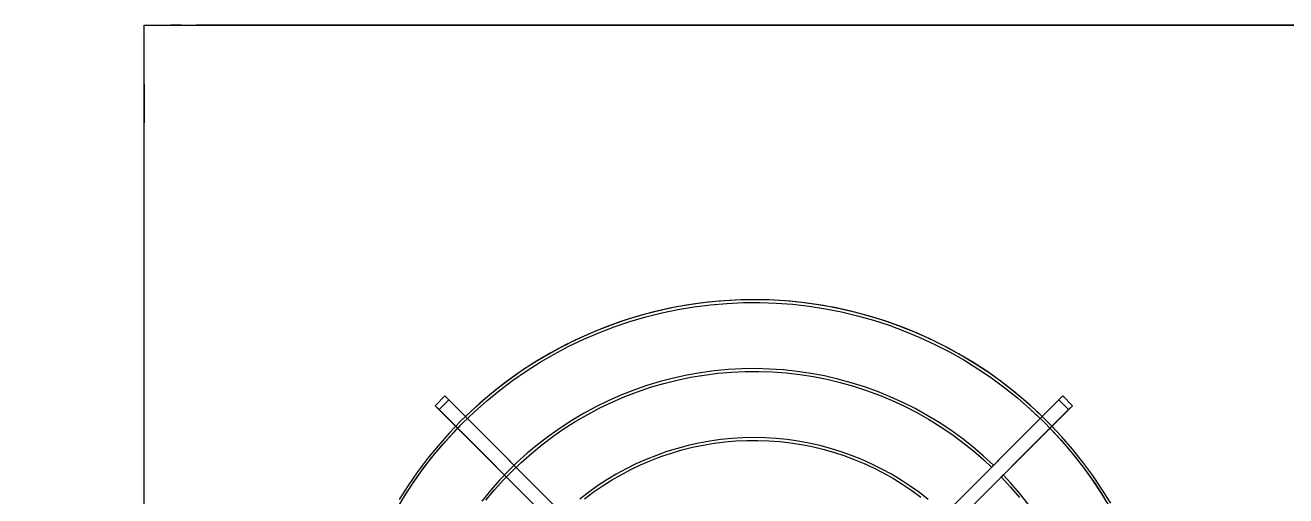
# Model space of a CAD drawing. Header units: millimetres. Extents: x -22227 to 20275, y 15053 to 61060.
# Drawn here: x -6802 to -5887, y 59606 to 59947 of the extents above; entities that cross this region are included whole.
import ezdxf

# ---------------------------------------------------------------- set-up
doc = ezdxf.new("R2010")
doc.units = ezdxf.units.MM
for name, color, linetype, lineweight in [('A-ANNO-DIMS', 7, 'Continuous', 9), ('A-ANNO-DIMS-170', 7, 'Continuous', 9), ('M-EQPM', 7, 'Continuous', 5)]:
    doc.layers.add(name, color=color, linetype=linetype, lineweight=lineweight)
doc.styles.add('Arial_1', font='arial.ttf', dxfattribs={"width": 0.8, "height": 340})
doc.dimstyles.new('AK_DIM_2_0_Arial', dxfattribs={"dimscale": 304.8, "dimtxt": 346.888196, "dimasz": 0.278871, "dimexe": 0.557743, "dimexo": 0.557743, "dimgap": 0.055774, "dimtad": 1, "dimdec": 0, "dimzin": 0, "dimdsep": 46, "dimtxsty": 'Arial_1', "dimblk1": 'OBLIQUE', "dimblk2": 'OBLIQUE', "dimsah": 1, "dimcen": 0.09, "dimadec": 0, "dimazin": 0, "dimtfac": 1, "dimtdec": 4, "dimtix": 1, "dimtmove": 0, "dimatfit": 3, "dimfxl": 1, "dimtvp": 1, "dimtolj": 1, "dimtzin": 0, "dimarcsym": 2})

# ---------------------------------------------------------------- blocks, each defined once
blk = doc.blocks.new('DanNong_VRV - OD-A-1-1235631-MẶT BẰNG HỆ THỐNG GIÓ TƯƠI')
at = {"layer": 'M-EQPM'}
for p, q in [((-885, -311.78), (-885, 688.22)), ((-885, 688.22), (655, 688.22)), ((-885, 688.22), (655, 688.22)), ((-885, -311.78), (-885, 688.22)), ((-876.43, 688.22), (655, 688.22)), ((-858.88, 688.22), (-865.88, 688.22)), ((-858.88, 688.22), (-865.88, 688.22)), ((-858.88, 688.22), (-865.88, 688.22)), ((-858.88, 688.22), (-865.88, 688.22)), ((-857.88, 688.22), (-863.88, 688.22)), ((-857.88, 688.22), (-863.88, 688.22)), ((-846.87, 688.22), (616.87, 688.22)), ((-846.87, 688.22), (585, 688.22)), ((616.87, 688.22), (-846.87, 688.22)), ((616.87, 688.22), (-846.87, 688.22)), ((616.87, 688.22), (-846.87, 688.22)), ((616.87, 688.22), (-846.87, 688.22)), ((616.87, 688.22), (-846.87, 688.22)), ((616.87, 688.22), (-846.87, 688.22)), ((616.87, 688.22), (-846.87, 688.22)), ((616.87, 688.22), (-846.87, 688.22)), ((616.87, 688.22), (-846.87, 688.22)), ((616.87, 688.22), (-846.87, 688.22)), ((-688.5, 688.22), (515.5, 688.22)), ((-885, 645.22), (-885, 617.39)), ((-885, 645.22), (-885, 617.39)), ((-885, 633.52), (-885, 624.52)), ((-885, 633.52), (-885, 624.52)), ((-885, 626.52), (-885, 617.52)), ((-885, 626.52), (-885, 617.52)), ((-885, 616.52), (-885, 622.23)), ((-885, -273.58), (-885, 616.52)), ((-885, 38.44), (-885, 616.52)), ((-673.72, 412.38), (-666.65, 419.45)), ((-666.65, 419.45), (-673.72, 412.38)), ((-673.72, 412.38), (-670.9, 409.55)), ((-481.39, 220.04), (-673.72, 412.38)), ((-663.82, 416.62), (-670.9, 409.55)), ((-663.82, 416.62), (-670.9, 409.55)), ((-666.65, 419.45), (-474.32, 227.11)), ((-663.82, 416.62), (-666.65, 419.45)), ((-474.32, 227.11), (-663.82, 416.62)), ((-410.68, 227.11), (-218.35, 419.45)), ((-221.18, 416.62), (-410.68, 227.11)), ((-211.28, 412.38), (-403.61, 220.04)), ((-218.35, 419.45), (-221.18, 416.62)), ((-221.18, 416.62), (-214.1, 409.55)), ((-221.18, 416.62), (-214.1, 409.55)), ((-218.35, 419.45), (-211.28, 412.38)), ((-218.35, 419.45), (-211.28, 412.38)), ((-214.1, 409.55), (-211.28, 412.38)), ((-670.9, 409.55), (-481.39, 220.04)), ((-403.61, 220.04), (-214.1, 409.55))]:
    blk.add_line(p, q, dxfattribs=at)
at = {"layer": 'M-EQPM', "flags": 128}
for points in [[(-183.5, 341.58), (-189.84, 351.82), (-196.58, 361.79), (-203.72, 371.48), (-211.24, 380.89), (-219.13, 389.98), (-227.38, 398.75), (-235.97, 407.19), (-244.89, 415.27), (-254.13, 422.99), (-263.66, 430.34), (-273.49, 437.29), (-283.58, 443.85), (-293.93, 450), (-304.52, 455.74), (-315.33, 461.04), (-326.34, 465.91), (-337.54, 470.33), (-348.9, 474.3), (-360.42, 477.81), (-372.06, 480.87), (-383.82, 483.45), (-395.68, 485.56), (-407.6, 487.19), (-419.59, 488.35), (-431.61, 489.03), (-443.65, 489.22), (-455.68, 488.93), (-467.7, 488.17), (-479.67, 486.92), (-491.59, 485.19), (-503.42, 482.99), (-515.16, 480.32), (-526.78, 477.18), (-538.27, 473.58), (-549.61, 469.52), (-560.77, 465.01), (-571.74, 460.06), (-582.51, 454.68), (-593.05, 448.87), (-603.36, 442.64), (-613.4, 436), (-623.17, 428.97), (-632.66, 421.55), (-641.83, 413.76), (-650.69, 405.61), (-655.34, 401.06)], [(-183.5, 341.58), (-189.84, 351.82), (-196.58, 361.79), (-203.72, 371.48), (-211.24, 380.89), (-219.13, 389.98), (-227.38, 398.75), (-235.97, 407.19), (-244.89, 415.27), (-254.13, 422.99), (-263.66, 430.34), (-273.49, 437.29), (-283.58, 443.85), (-293.93, 450), (-304.52, 455.74), (-315.33, 461.04), (-326.34, 465.91), (-337.54, 470.33), (-348.9, 474.3), (-360.42, 477.81), (-372.06, 480.87), (-383.82, 483.45), (-395.68, 485.56), (-407.6, 487.19), (-419.59, 488.35), (-431.61, 489.03), (-443.65, 489.22), (-455.68, 488.93), (-467.7, 488.17), (-479.67, 486.92), (-491.59, 485.19), (-503.42, 482.99), (-515.16, 480.32), (-526.78, 477.18), (-538.27, 473.58), (-549.61, 469.52), (-560.77, 465.01), (-571.74, 460.06), (-582.51, 454.68), (-593.05, 448.87), (-603.36, 442.64), (-613.4, 436), (-623.17, 428.97), (-632.66, 421.55), (-641.83, 413.76), (-650.69, 405.61), (-655.34, 401.06)], [(-233.23, 404.57), (-242.04, 412.76), (-251.18, 420.6), (-260.63, 428.06), (-270.37, 435.15), (-280.38, 441.83), (-290.65, 448.11), (-301.16, 453.98), (-311.9, 459.42), (-322.85, 464.42), (-333.99, 468.98), (-345.31, 473.1), (-356.78, 476.76), (-368.39, 479.96), (-380.11, 482.69), (-391.94, 484.95), (-403.84, 486.73), (-415.81, 488.04), (-427.82, 488.86), (-439.86, 489.21), (-451.89, 489.08), (-463.92, 488.46), (-475.91, 487.36), (-487.84, 485.79), (-499.71, 483.74), (-511.48, 481.21), (-523.14, 478.22), (-534.67, 474.76), (-546.06, 470.85), (-557.27, 466.48), (-568.31, 461.67), (-579.14, 456.42), (-589.76, 450.74), (-600.14, 444.64), (-610.27, 438.13), (-620.13, 431.22), (-629.7, 423.93), (-638.98, 416.25), (-647.94, 408.21), (-655.34, 401.06)], [(-653.92, 399.65), (-645.3, 407.93), (-636.35, 415.87), (-627.09, 423.44), (-617.54, 430.63), (-607.71, 437.44), (-597.61, 443.84), (-587.26, 449.84), (-576.68, 455.42), (-565.89, 460.57), (-554.9, 465.29), (-543.73, 469.56), (-532.4, 473.39), (-520.93, 476.75), (-509.32, 479.66), (-497.62, 482.1), (-485.82, 484.07), (-473.96, 485.56), (-462.04, 486.58), (-450.09, 487.13), (-438.13, 487.19), (-426.18, 486.78), (-414.26, 485.89), (-402.38, 484.52), (-390.56, 482.68), (-378.83, 480.36), (-367.19, 477.58), (-355.68, 474.34), (-344.31, 470.64), (-333.1, 466.49), (-322.06, 461.89), (-311.21, 456.85), (-300.57, 451.39), (-290.16, 445.5), (-279.99, 439.21), (-270.09, 432.51), (-260.46, 425.42), (-251.12, 417.95), (-242.08, 410.11), (-234.64, 403.15)], [(-653.92, 399.65), (-645.3, 407.93), (-636.35, 415.87), (-627.09, 423.44), (-617.54, 430.63), (-607.71, 437.44), (-597.61, 443.84), (-587.26, 449.84), (-576.68, 455.42), (-565.89, 460.57), (-554.9, 465.29), (-543.73, 469.56), (-532.4, 473.39), (-520.93, 476.75), (-509.32, 479.66), (-497.62, 482.1), (-485.82, 484.07), (-473.96, 485.56), (-462.04, 486.58), (-450.09, 487.13), (-438.13, 487.19), (-426.18, 486.78), (-414.26, 485.89), (-402.38, 484.52), (-390.56, 482.68), (-378.83, 480.36), (-367.19, 477.58), (-355.68, 474.34), (-344.31, 470.64), (-333.1, 466.49), (-322.06, 461.89), (-311.21, 456.85), (-300.57, 451.39), (-290.16, 445.5), (-279.99, 439.21), (-270.09, 432.51), (-260.46, 425.42), (-251.12, 417.95), (-242.08, 410.11), (-233.37, 401.92), (-224.99, 393.38), (-216.96, 384.52), (-209.29, 375.35), (-202, 365.87), (-195.08, 356.11), (-188.57, 346.08)], [(-653.92, 399.65), (-645.3, 407.93), (-636.35, 415.87), (-627.09, 423.44), (-617.54, 430.63), (-607.71, 437.44), (-597.61, 443.84), (-587.26, 449.84), (-576.68, 455.42), (-565.89, 460.57), (-554.9, 465.29), (-543.73, 469.56), (-532.4, 473.39), (-520.93, 476.75), (-509.32, 479.66), (-497.62, 482.1), (-485.82, 484.07), (-473.96, 485.56), (-462.04, 486.58), (-450.09, 487.13), (-438.13, 487.19), (-426.18, 486.78), (-414.26, 485.89), (-402.38, 484.52), (-390.56, 482.68), (-378.83, 480.36), (-367.19, 477.58), (-355.68, 474.34), (-344.31, 470.64), (-333.1, 466.49), (-322.06, 461.89), (-311.21, 456.85), (-300.57, 451.39), (-290.16, 445.5), (-279.99, 439.21), (-270.09, 432.51), (-260.46, 425.42), (-251.12, 417.95), (-242.08, 410.11), (-233.37, 401.92), (-224.99, 393.38), (-216.96, 384.52), (-209.29, 375.35), (-202, 365.87), (-195.08, 356.11), (-188.57, 346.08)], [(-268.59, 369.21), (-275.96, 376.02), (-283.61, 382.53), (-291.5, 388.72), (-299.64, 394.6), (-308.01, 400.15), (-316.59, 405.36), (-325.38, 410.22), (-334.35, 414.73), (-343.49, 418.87), (-352.79, 422.64), (-362.24, 426.04), (-371.81, 429.06), (-381.5, 431.7), (-391.29, 433.94), (-401.15, 435.79), (-411.09, 437.25), (-421.07, 438.31), (-431.09, 438.96), (-441.13, 439.22), (-451.16, 439.07), (-461.19, 438.53), (-471.18, 437.58), (-481.13, 436.23), (-491.02, 434.49), (-500.83, 432.35), (-510.54, 429.82), (-520.15, 426.91), (-529.63, 423.61), (-538.98, 419.94), (-548.17, 415.9), (-557.19, 411.49), (-566.02, 406.72), (-574.66, 401.61), (-583.09, 396.15), (-591.29, 390.37), (-599.26, 384.25), (-606.97, 377.83), (-614.42, 371.1), (-619.98, 365.71)], [(-618.57, 364.29), (-611.39, 371.19), (-603.94, 377.8), (-596.23, 384.1), (-588.27, 390.09), (-580.08, 395.76), (-571.67, 401.1), (-563.05, 406.09), (-554.25, 410.74), (-545.26, 415.03), (-536.11, 418.96), (-526.8, 422.52), (-517.37, 425.7), (-507.81, 428.5), (-498.15, 430.92), (-488.4, 432.96), (-478.58, 434.6), (-468.7, 435.84), (-458.77, 436.69), (-448.82, 437.14), (-438.86, 437.2), (-428.91, 436.85), (-418.98, 436.11), (-409.09, 434.97), (-399.24, 433.44), (-389.47, 431.51), (-379.79, 429.2), (-370.2, 426.5), (-360.73, 423.41), (-351.39, 419.96), (-342.2, 416.13), (-333.16, 411.93), (-324.3, 407.38), (-315.63, 402.48), (-307.17, 397.24), (-298.92, 391.66), (-290.9, 385.75), (-283.12, 379.53), (-275.6, 373), (-270, 367.79)], [(-655.34, 401.06), (-663.68, 392.38), (-671.67, 383.37), (-679.29, 374.05), (-686.53, 364.43), (-693.38, 354.53), (-699.83, 344.37)], [(-655.34, 401.06), (-663.68, 392.38), (-671.67, 383.37), (-679.29, 374.05), (-686.53, 364.43), (-693.38, 354.53), (-699.83, 344.37)], [(-655.34, 401.06), (-663.68, 392.38), (-671.67, 383.37), (-679.29, 374.05), (-686.53, 364.43), (-693.38, 354.53), (-699.83, 344.37)], [(-701.41, 337.78), (-695.22, 348.01), (-688.63, 357.99), (-681.65, 367.7), (-674.28, 377.12), (-666.54, 386.23), (-658.44, 395.03), (-653.92, 399.65)], [(-701.41, 337.78), (-695.22, 348.01), (-688.63, 357.99), (-681.65, 367.7), (-674.28, 377.12), (-666.54, 386.23), (-658.44, 395.03), (-653.92, 399.65)], [(-697.2, 344.84), (-690.73, 354.9), (-683.87, 364.7), (-676.62, 374.21), (-668.99, 383.42), (-661, 392.32), (-653.92, 399.65)], [(-227.57, 396.08), (-219.43, 387.32), (-211.65, 378.24), (-204.23, 368.86), (-197.2, 359.19), (-190.56, 349.24), (-184.32, 339.04)], [(-183.5, 341.58), (-189.84, 351.82), (-196.58, 361.79), (-203.72, 371.48), (-211.24, 380.89), (-219.13, 389.98), (-226.15, 397.5)], [(-316.03, 344.45), (-322.38, 349.38), (-328.92, 354.06), (-335.64, 358.47), (-342.54, 362.6), (-349.59, 366.46), (-356.79, 370.03), (-364.13, 373.32), (-371.6, 376.3), (-379.17, 378.99), (-386.85, 381.37), (-394.62, 383.44), (-402.47, 385.2), (-410.37, 386.64), (-418.33, 387.76), (-426.33, 388.57), (-434.36, 389.06), (-442.4, 389.22), (-450.43, 389.07), (-458.46, 388.59), (-466.46, 387.79), (-474.42, 386.67), (-482.33, 385.24), (-490.18, 383.49), (-497.95, 381.42), (-505.63, 379.05), (-513.21, 376.37), (-520.68, 373.4), (-528.02, 370.12), (-535.22, 366.56), (-542.28, 362.71), (-549.18, 358.58), (-555.91, 354.17), (-562.45, 349.51), (-568.81, 344.58)], [(-565.36, 344.77), (-559, 349.56), (-552.45, 354.09), (-545.73, 358.35), (-538.85, 362.34), (-531.81, 366.06), (-524.62, 369.49), (-517.31, 372.63), (-509.88, 375.47), (-502.33, 378.01), (-494.7, 380.26), (-486.98, 382.19), (-479.18, 383.81), (-471.33, 385.12), (-463.44, 386.12), (-455.5, 386.8), (-447.55, 387.16), (-439.59, 387.2), (-431.64, 386.93), (-423.7, 386.33), (-415.8, 385.42), (-407.93, 384.2), (-400.12, 382.66), (-392.38, 380.81), (-384.72, 378.65), (-377.15, 376.19), (-369.69, 373.42), (-362.34, 370.36), (-355.12, 367.01), (-348.04, 363.37), (-341.11, 359.46), (-334.34, 355.26), (-327.75, 350.81), (-321.34, 346.09)], [(-619.98, 365.71), (-626.94, 358.47), (-633.6, 350.96), (-639.95, 343.18)], [(-636.95, 343.76), (-630.57, 351.41), (-623.89, 358.8), (-618.57, 364.29)], [(-262.93, 360.72), (-256.18, 353.4), (-249.72, 345.82)], [(-243.38, 341.04), (-249.65, 348.88), (-256.23, 356.47), (-261.52, 362.14)]]:
    blk.add_lwpolyline(points, dxfattribs=at)
at = {"layer": 'M-EQPM'}
for points in [[(-234.64, 403.15), (-234.64, 403.15), (-234.62, 403.18), (-234.51, 403.28), (-234.36, 403.44), (-234.16, 403.64), (-233.93, 403.86), (-233.71, 404.08), (-233.51, 404.28), (-233.35, 404.44), (-233.25, 404.54), (-233.23, 404.57), (-233.23, 404.57)], [(-233.23, 404.57), (-233.23, 404.57), (-233.25, 404.54), (-233.35, 404.44), (-233.51, 404.28), (-233.71, 404.08), (-233.93, 403.86), (-234.16, 403.64), (-234.36, 403.44), (-234.51, 403.28), (-234.62, 403.18), (-234.64, 403.15), (-234.64, 403.15)], [(-226.15, 397.5), (-226.16, 397.5), (-226.18, 397.47), (-226.28, 397.37), (-226.44, 397.21), (-226.64, 397.01), (-226.86, 396.79), (-227.08, 396.57), (-227.28, 396.37), (-227.44, 396.21), (-227.55, 396.11), (-227.57, 396.08), (-227.57, 396.08)], [(-227.57, 396.08), (-227.57, 396.08), (-227.55, 396.11), (-227.44, 396.21), (-227.28, 396.37), (-227.08, 396.57), (-226.86, 396.79), (-226.64, 397.01), (-226.44, 397.21), (-226.28, 397.37), (-226.18, 397.47), (-226.16, 397.5), (-226.15, 397.5)], [(-268.59, 369.21), (-268.59, 369.21), (-268.61, 369.18), (-268.71, 369.08), (-268.87, 368.92), (-269.07, 368.72), (-269.29, 368.5), (-269.52, 368.28), (-269.72, 368.08), (-269.88, 367.92), (-269.98, 367.82), (-270, 367.79), (-270, 367.79)], [(-270, 367.79), (-270, 367.79), (-269.98, 367.82), (-269.88, 367.92), (-269.72, 368.08), (-269.52, 368.28), (-269.29, 368.5), (-269.07, 368.72), (-268.87, 368.92), (-268.71, 369.08), (-268.61, 369.18), (-268.59, 369.21), (-268.59, 369.21)], [(-262.93, 360.72), (-262.93, 360.72), (-262.91, 360.74), (-262.8, 360.85), (-262.65, 361.01), (-262.45, 361.21), (-262.22, 361.43), (-262, 361.65), (-261.8, 361.85), (-261.64, 362.01), (-261.54, 362.11), (-261.52, 362.14), (-261.52, 362.14)], [(-261.52, 362.14), (-261.52, 362.14), (-261.54, 362.11), (-261.64, 362.01), (-261.8, 361.85), (-262, 361.65), (-262.22, 361.43), (-262.45, 361.21), (-262.65, 361.01), (-262.8, 360.85), (-262.91, 360.74), (-262.93, 360.72), (-262.93, 360.72)]]:
    blk.add_open_spline(points, degree=3, dxfattribs=at)
blk = doc.blocks.new('AK-SGS-M3-Hrvt_rvt-1-MẶT BẰNG HỆ THỐNG GIÓ TƯƠI')
at = {"layer": 'M-EQPM', "color": 4, "lineweight": 18, "true_color": 0x00ffff}
blk.add_blockref('DanNong_VRV - OD-A-1-1235631-MẶT BẰNG HỆ THỐNG GIÓ TƯƠI', (-5830.9, 59258.71), dxfattribs=at)
blk = doc.blocks.new('DIMBLOCK5-MẶT BẰNG HỆ THỐNG GIÓ TƯƠI')
at = {"layer": 'A-ANNO-DIMS-170'}
for p, q in [((-20048.59, 59320.2), (-20048.59, 59490.2)), ((10901.41, 59320.2), (10901.41, 59490.2)), ((-20048.59, 59320.2), (-20006.09, 59362.7)), ((10901.41, 59320.2), (10943.91, 59362.7)), ((-20048.59, 59320.2), (-20091.09, 59277.7)), ((-20048.59, 59320.2), (10901.41, 59320.2)), ((-20048.59, 59320.2), (-20048.59, 59210.31)), ((10901.41, 59320.2), (10858.91, 59277.7)), ((10901.41, 59320.2), (10901.41, 59210.31))]:
    blk.add_line(p, q, dxfattribs=at)
at = {"layer": 'A-ANNO-DIMS-170', "color": 0, "insert": (-5093.92, 59778.6), "char_height": 340, "width": 1248.7975, "attachment_point": 1, "line_spacing_factor": 0.941778, "style": 'Arial_1'}
blk.add_mtext('30950', dxfattribs=at)
blk = doc.blocks.new('_Oblique')
at = {"color": 0, "linetype": 'ByBlock', "lineweight": -2}
blk.add_line((-0.5, -0.5), (0.5, 0.5), dxfattribs=at)

msp = doc.modelspace()

# ---------------------------------------------------------------- block references
at = {"lineweight": 5}
msp.add_blockref('AK-SGS-M3-Hrvt_rvt-1-MẶT BẰNG HỆ THỐNG GIÓ TƯƠI', (0, 0), dxfattribs=at)

# ---------------------------------------------------------------- dimensions: what is measured, and where the dimension line sits
at = {"layer": 'A-ANNO-DIMS'}
dim = msp.add_linear_dim(base=(10901.41, 59320.2), p1=(-20048.59, 59380.31), p2=(10901.41, 59380.31), dimstyle='AK_DIM_2_0_Arial', override={"dimpost": '<>', "dimfxl": 30950}, dxfattribs=at)
dim.commit()
dim.dimension.update_dxf_attribs({"geometry": 'DIMBLOCK5-MẶT BẰNG HỆ THỐNG GIÓ TƯƠI', "text_midpoint": (-4573.59, 59510.91)})

doc.saveas('drawing.dxf')
